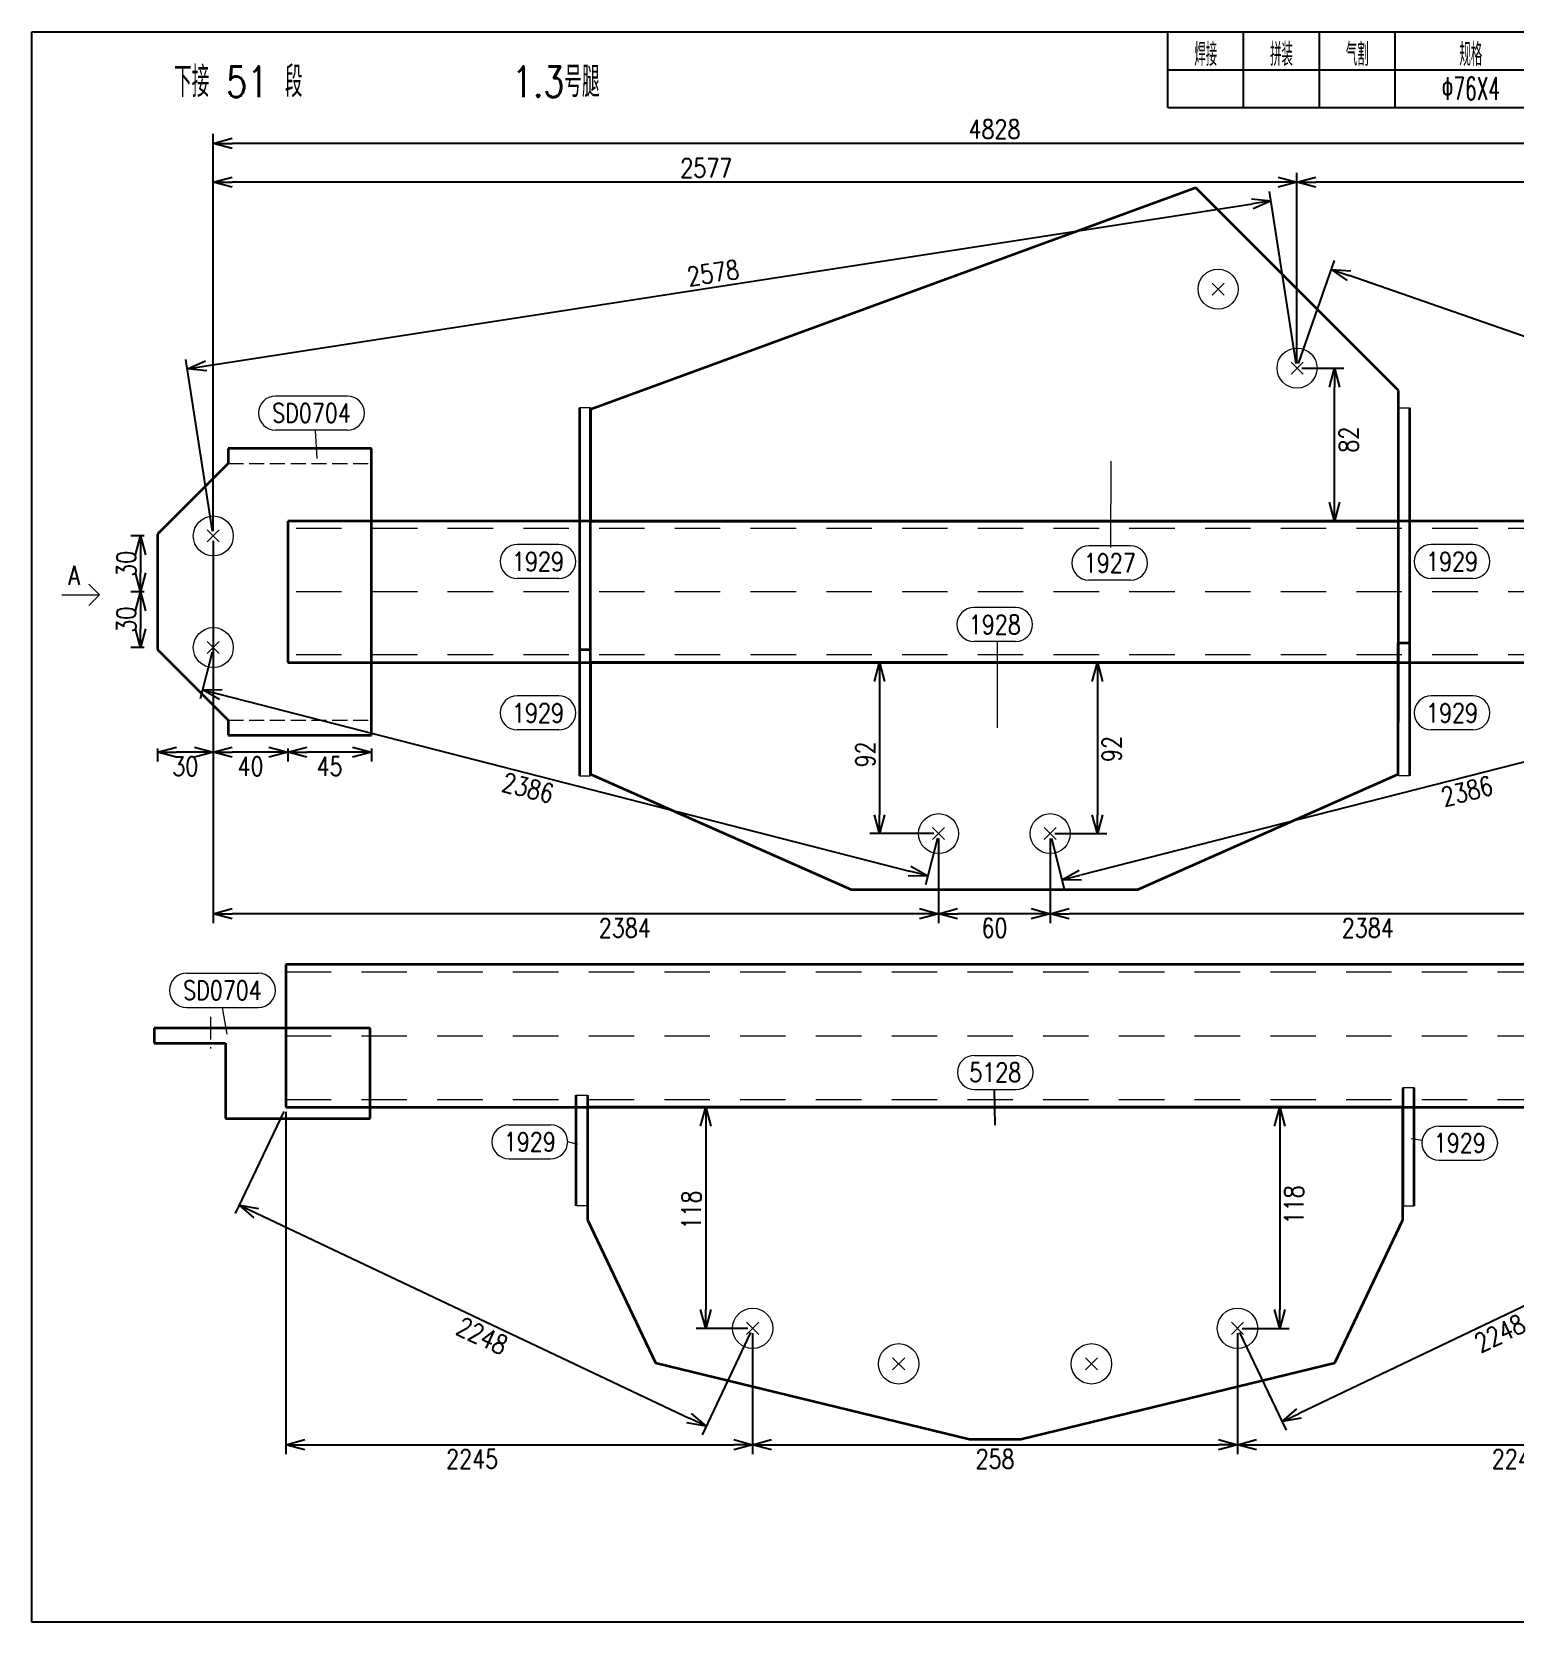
# Model space of a CAD drawing. Extents: x 154981 to 165753, y -86801 to -82885.
# Drawn here: x 159877.1 to 160073, y -84356.7 to -84146.7 of the extents above; entities that cross this region are included whole.
import ezdxf
from ezdxf.enums import TextEntityAlignment as Align

# ---------------------------------------------------------------- set-up
doc = ezdxf.new("R2010")
doc.units = 0
doc.header["$MEASUREMENT"] = 0
for name, pattern in [('一点画线', [5.2, 3, -1, 0.2, -1]), ('虚线', [2.75, 2, -0.75]), ('长虚线', [10, 6, -4])]:
    doc.linetypes.add(name, pattern=pattern)
doc.layers.get('0').update_dxf_attribs({"linetype": 'CONTINUOUS', "lineweight": 25})
doc.layers.get('Defpoints').update_dxf_attribs({"linetype": 'CONTINUOUS'})
doc.layers.add('4', color=7, linetype='CONTINUOUS', lineweight=25)
doc.layers.add('5', color=7, linetype='CONTINUOUS', lineweight=25)
doc.styles.add('DimFont', font='simplex.shx', dxfattribs={"width": 0.8, "bigfont": 'gbhzfs.shx'})
doc.styles.get("Standard").update_dxf_attribs({"font": 'simplex.shx', "width": 0.7, "height": 3, "bigfont": 'gbhzfs.shx'})
doc.dimstyles.new('DHDxfDimStyleOpen30', dxfattribs={"dimtxt": 2.5, "dimasz": 2.5, "dimexe": 1.25, "dimexo": 0.625, "dimtad": 2, "dimtxsty": 'DimFont', "dimblk": 'OPEN30', "dimblk1": 'OPEN30', "dimblk2": 'OPEN30', "dimcen": 2.5, "dimadec": 0, "dimazin": 0, "dimtfac": 1, "dimtmove": 0, "dimatfit": 3, "dimfxl": 0, "dimarcsym": 0})

# ---------------------------------------------------------------- blocks, each defined once
blk = doc.blocks.new('_OPEN30')
at = {"color": 0, "linetype": 'ByBlock', "lineweight": -2}
for p, q in [((-1, 0.268), (0, 0)), ((0, 0), (-1, -0.268)), ((0, 0), (-1, 0))]:
    blk.add_line(p, q, dxfattribs=at)
blk = doc.blocks.new('*D915')
at = {"layer": '5', "color": 3, "linetype": 'Continuous', "lineweight": -2}
for p, q in [((159910.91, -84241.28), (159910.91, -84243.03)), ((159921.96, -84241.28), (159921.96, -84243.03)), ((159919.46, -84241.78), (159913.41, -84241.78))]:
    blk.add_line(p, q, dxfattribs=at)
at = {"layer": 'Defpoints', "color": 0, "linetype": 'Continuous'}
for p in [(159910.91, -84240.65), (159921.96, -84240.65), (159910.91, -84241.78)]:
    blk.add_point(p, dxfattribs=at)
at = {"layer": '5', "color": 3, "linetype": 'Continuous', "lineweight": -2, "xscale": 2.5, "yscale": 2.5, "zscale": 2.5, "rotation": 180}
blk.add_blockref('_OPEN30', (159910.91, -84241.78), dxfattribs=at)
at = {"layer": '5', "color": 3, "linetype": 'Continuous', "lineweight": -2, "xscale": 2.5, "yscale": 2.5, "zscale": 2.5}
blk.add_blockref('_OPEN30', (159921.96, -84241.78), dxfattribs=at)
at = {"layer": '5', "color": 6, "linetype": 'Continuous', "lineweight": 18, "insert": (159916.43, -84243.65), "char_height": 2.5, "attachment_point": 5, "line_spacing_factor": 0.6, "style": 'DimFont'}
blk.add_mtext('45', dxfattribs=at)
blk = doc.blocks.new('*D914')
at = {"layer": '5', "color": 3, "linetype": 'Continuous', "lineweight": -2}
for p, q in [((159901.08, -84241.28), (159901.08, -84243.03)), ((159910.91, -84241.28), (159910.91, -84243.03)), ((159908.41, -84241.78), (159903.58, -84241.78))]:
    blk.add_line(p, q, dxfattribs=at)
at = {"layer": 'Defpoints', "color": 0, "linetype": 'Continuous'}
for p in [(159901.08, -84240.65), (159910.91, -84240.65), (159901.08, -84241.78)]:
    blk.add_point(p, dxfattribs=at)
at = {"layer": '5', "color": 3, "linetype": 'Continuous', "lineweight": -2, "xscale": 2.5, "yscale": 2.5, "zscale": 2.5, "rotation": 180}
blk.add_blockref('_OPEN30', (159901.08, -84241.78), dxfattribs=at)
at = {"layer": '5', "color": 3, "linetype": 'Continuous', "lineweight": -2, "xscale": 2.5, "yscale": 2.5, "zscale": 2.5}
blk.add_blockref('_OPEN30', (159910.91, -84241.78), dxfattribs=at)
at = {"layer": '5', "color": 6, "linetype": 'Continuous', "lineweight": 18, "insert": (159905.99, -84243.65), "char_height": 2.5, "attachment_point": 5, "line_spacing_factor": 0.6, "style": 'DimFont'}
blk.add_mtext('40', dxfattribs=at)
blk = doc.blocks.new('*D913')
at = {"layer": '5', "color": 3, "linetype": 'Continuous', "lineweight": -2}
for p, q in [((159893.71, -84241.28), (159893.71, -84243.03)), ((159901.08, -84241.28), (159901.08, -84243.03)), ((159898.58, -84241.78), (159896.21, -84241.78))]:
    blk.add_line(p, q, dxfattribs=at)
at = {"layer": 'Defpoints', "color": 0, "linetype": 'Continuous'}
for p in [(159893.71, -84240.65), (159901.08, -84240.65), (159893.71, -84241.78)]:
    blk.add_point(p, dxfattribs=at)
at = {"layer": '5', "color": 3, "linetype": 'Continuous', "lineweight": -2, "xscale": 2.5, "yscale": 2.5, "zscale": 2.5, "rotation": 180}
blk.add_blockref('_OPEN30', (159893.71, -84241.78), dxfattribs=at)
at = {"layer": '5', "color": 3, "linetype": 'Continuous', "lineweight": -2, "xscale": 2.5, "yscale": 2.5, "zscale": 2.5}
blk.add_blockref('_OPEN30', (159901.08, -84241.78), dxfattribs=at)
at = {"layer": '5', "color": 6, "linetype": 'Continuous', "lineweight": 18, "insert": (159897.39, -84243.65), "char_height": 2.5, "attachment_point": 5, "line_spacing_factor": 0.6, "style": 'DimFont'}
blk.add_mtext('30', dxfattribs=at)
blk = doc.blocks.new('*D912')
at = {"layer": '5', "color": 3, "linetype": 'Continuous', "lineweight": -2}
for p, q in [((159891.96, -84213.24), (159890.21, -84213.24)), ((159891.46, -84215.74), (159891.46, -84218.11)), ((159891.96, -84220.61), (159890.21, -84220.61))]:
    blk.add_line(p, q, dxfattribs=at)
at = {"layer": 'Defpoints', "color": 0, "linetype": 'Continuous'}
for p in [(159892.58, -84213.24), (159891.46, -84220.61), (159892.58, -84220.61)]:
    blk.add_point(p, dxfattribs=at)
at = {"layer": '5', "color": 3, "linetype": 'Continuous', "lineweight": -2, "xscale": 2.5, "yscale": 2.5, "zscale": 2.5}
for p, rotation in [((159891.46, -84213.24), 90), ((159891.46, -84220.61), 270)]:
    blk.add_blockref('_OPEN30', p, dxfattribs=dict(at, rotation=rotation))
at = {"layer": '5', "color": 6, "linetype": 'Continuous', "lineweight": 18, "insert": (159889.58, -84216.92), "char_height": 2.5, "attachment_point": 5, "rotation": 90, "line_spacing_factor": 0.6, "style": 'DimFont'}
blk.add_mtext('30', dxfattribs=at)
blk = doc.blocks.new('*D911')
at = {"layer": '5', "color": 3, "linetype": 'Continuous', "lineweight": -2}
for p, q in [((159891.96, -84220.61), (159890.21, -84220.61)), ((159891.46, -84223.11), (159891.46, -84225.48)), ((159891.96, -84227.98), (159890.21, -84227.98))]:
    blk.add_line(p, q, dxfattribs=at)
at = {"layer": 'Defpoints', "color": 0, "linetype": 'Continuous'}
for p in [(159892.58, -84220.61), (159891.46, -84227.98), (159892.58, -84227.98)]:
    blk.add_point(p, dxfattribs=at)
at = {"layer": '5', "color": 3, "linetype": 'Continuous', "lineweight": -2, "xscale": 2.5, "yscale": 2.5, "zscale": 2.5}
for p, rotation in [((159891.46, -84220.61), 90), ((159891.46, -84227.98), 270)]:
    blk.add_blockref('_OPEN30', p, dxfattribs=dict(at, rotation=rotation))
at = {"layer": '5', "color": 6, "linetype": 'Continuous', "lineweight": 18, "insert": (159889.58, -84224.29), "char_height": 2.5, "attachment_point": 5, "rotation": 90, "line_spacing_factor": 0.6, "style": 'DimFont'}
blk.add_mtext('30', dxfattribs=at)
blk = doc.blocks.new('板孔21.5')
at = {"layer": '5', "color": 7, "linetype": 'Continuous', "lineweight": 13}
for p, q in [((-0.3, -0.3), (0.3, 0.3)), ((0.3, -0.3), (-0.3, 0.3))]:
    blk.add_line(p, q, dxfattribs=at)
blk.add_circle((0, 0), 1, dxfattribs=at)
blk = doc.blocks.new('*D910')
at = {"layer": '5', "color": 3, "linetype": 'Continuous', "lineweight": -2}
for p, q in [((160108, -84228.58), (160109.71, -84235.29)), ((160106.98, -84234.7), (160015.56, -84258.03)), ((160011.73, -84253.15), (160013.44, -84259.86))]:
    blk.add_line(p, q, dxfattribs=at)
at = {"layer": 'Defpoints', "color": 0, "linetype": 'Continuous'}
for p in [(160107.85, -84227.98), (160011.58, -84252.54), (160013.13, -84258.64)]:
    blk.add_point(p, dxfattribs=at)
at = {"layer": '5', "color": 3, "linetype": 'Continuous', "lineweight": -2, "xscale": 2.5, "yscale": 2.5, "zscale": 2.5}
for p, rotation in [((160109.41, -84234.08), 14.31308638865607), ((160013.13, -84258.64), 194.3130863886561)]:
    blk.add_blockref('_OPEN30', p, dxfattribs=dict(at, rotation=rotation))
at = {"layer": '5', "color": 6, "linetype": 'Continuous', "lineweight": 18, "insert": (160066.6, -84246.94), "char_height": 2.5, "attachment_point": 5, "rotation": 14.3131, "line_spacing_factor": 0.6, "style": 'DimFont'}
blk.add_mtext('2386', dxfattribs=at)
blk = doc.blocks.new('*D909')
at = {"layer": '5', "color": 3, "linetype": 'Continuous', "lineweight": -2}
for p, q in [((159900.92, -84228.58), (159899.34, -84234.76)), ((159902.07, -84234.17), (159992.98, -84257.49)), ((159996.68, -84253.15), (159995.1, -84259.32))]:
    blk.add_line(p, q, dxfattribs=at)
at = {"layer": 'Defpoints', "color": 0, "linetype": 'Continuous'}
for p in [(159901.08, -84227.98), (159996.83, -84252.54), (159995.41, -84258.11)]:
    blk.add_point(p, dxfattribs=at)
at = {"layer": '5', "color": 3, "linetype": 'Continuous', "lineweight": -2, "xscale": 2.5, "yscale": 2.5, "zscale": 2.5}
for p, rotation in [((159899.65, -84233.55), 165.6130660308091), ((159995.41, -84258.11), 345.6130660308091)]:
    blk.add_blockref('_OPEN30', p, dxfattribs=dict(at, rotation=rotation))
at = {"layer": '5', "color": 6, "linetype": 'Continuous', "lineweight": 18, "insert": (159942.63, -84246.51), "char_height": 2.5, "attachment_point": 5, "rotation": 345.6131, "line_spacing_factor": 0.6, "style": 'DimFont'}
blk.add_mtext('2386', dxfattribs=at)
blk = doc.blocks.new('*D908')
at = {"layer": '5', "color": 3, "linetype": 'Continuous', "lineweight": -2}
for p, q in [((160044.37, -84190.48), (160049.11, -84176.85)), ((160110.02, -84199.38), (160051.06, -84178.86)), ((160108.05, -84212.65), (160112.8, -84199.02))]:
    blk.add_line(p, q, dxfattribs=at)
at = {"layer": 'Defpoints', "color": 0, "linetype": 'Continuous'}
for p in [(160048.7, -84178.04), (160044.16, -84191.07), (160107.85, -84213.24)]:
    blk.add_point(p, dxfattribs=at)
at = {"layer": '5', "color": 3, "linetype": 'Continuous', "lineweight": -2, "xscale": 2.5, "yscale": 2.5, "zscale": 2.5}
for p, rotation in [((160048.7, -84178.04), 160.8109523190487), ((160112.38, -84200.2), 340.8109523190487)]:
    blk.add_blockref('_OPEN30', p, dxfattribs=dict(at, rotation=rotation))
at = {"layer": '5', "color": 6, "linetype": 'Continuous', "lineweight": 18, "insert": (160077.95, -84186.23), "char_height": 2.5, "attachment_point": 5, "rotation": 340.811, "line_spacing_factor": 0.6, "style": 'DimFont'}
blk.add_mtext('2253', dxfattribs=at)
blk = doc.blocks.new('*D907')
at = {"layer": '5', "color": 3, "linetype": 'Continuous', "lineweight": -2}
for p, q in [((160044.07, -84190.45), (160040.55, -84167.76)), ((159900.13, -84190.78), (160038.27, -84169.38)), ((159900.98, -84212.62), (159897.47, -84189.93))]:
    blk.add_line(p, q, dxfattribs=at)
at = {"layer": 'Defpoints', "color": 0, "linetype": 'Continuous'}
for p in [(160040.74, -84169), (160044.16, -84191.07), (159901.08, -84213.24)]:
    blk.add_point(p, dxfattribs=at)
at = {"layer": '5', "color": 3, "linetype": 'Continuous', "lineweight": -2, "xscale": 2.5, "yscale": 2.5, "zscale": 2.5}
for p, rotation in [((160040.74, -84169), 8.804993617291565), ((159897.66, -84191.16), 188.8049936172916)]:
    blk.add_blockref('_OPEN30', p, dxfattribs=dict(at, rotation=rotation))
at = {"layer": '5', "color": 6, "linetype": 'Continuous', "lineweight": 18, "insert": (159967.06, -84178.51), "char_height": 2.5, "attachment_point": 5, "rotation": 8.805, "line_spacing_factor": 0.6, "style": 'DimFont'}
blk.add_mtext('2578', dxfattribs=at)
blk = doc.blocks.new('*D906')
at = {"layer": '5', "color": 3, "linetype": 'Continuous', "lineweight": -2}
for p, q in [((160012.2, -84229.94), (160019.05, -84229.94)), ((160017.8, -84232.44), (160017.8, -84250.04)), ((160012.2, -84252.54), (160019.05, -84252.54))]:
    blk.add_line(p, q, dxfattribs=at)
at = {"layer": 'Defpoints', "color": 0, "linetype": 'Continuous'}
for p in [(160011.58, -84229.94), (160011.58, -84252.54), (160017.8, -84252.54)]:
    blk.add_point(p, dxfattribs=at)
at = {"layer": '5', "color": 3, "linetype": 'Continuous', "lineweight": -2, "xscale": 2.5, "yscale": 2.5, "zscale": 2.5}
for p, rotation in [((160017.8, -84229.94), 90), ((160017.8, -84252.54), 270)]:
    blk.add_blockref('_OPEN30', p, dxfattribs=dict(at, rotation=rotation))
at = {"layer": '5', "color": 6, "linetype": 'Continuous', "lineweight": 18, "insert": (160019.68, -84241.37), "char_height": 2.5, "attachment_point": 5, "rotation": 90, "line_spacing_factor": 0.6, "style": 'DimFont'}
blk.add_mtext('92', dxfattribs=at)
blk = doc.blocks.new('*D905')
at = {"layer": '5', "color": 3, "linetype": 'Continuous', "lineweight": -2}
for p, q in [((159996.21, -84229.94), (159987.78, -84229.94)), ((159989.03, -84232.44), (159989.03, -84250.04)), ((159996.21, -84252.54), (159987.78, -84252.54))]:
    blk.add_line(p, q, dxfattribs=at)
at = {"layer": 'Defpoints', "color": 0, "linetype": 'Continuous'}
for p in [(159996.83, -84229.94), (159989.03, -84252.54), (159996.83, -84252.54)]:
    blk.add_point(p, dxfattribs=at)
at = {"layer": '5', "color": 3, "linetype": 'Continuous', "lineweight": -2, "xscale": 2.5, "yscale": 2.5, "zscale": 2.5}
for p, rotation in [((159989.03, -84229.94), 90), ((159989.03, -84252.54), 270)]:
    blk.add_blockref('_OPEN30', p, dxfattribs=dict(at, rotation=rotation))
at = {"layer": '5', "color": 6, "linetype": 'Continuous', "lineweight": 18, "insert": (159987.16, -84242.08), "char_height": 2.5, "attachment_point": 5, "rotation": 90, "line_spacing_factor": 0.6, "style": 'DimFont'}
blk.add_mtext('92', dxfattribs=at)
blk = doc.blocks.new('*D904')
at = {"layer": '5', "color": 3, "linetype": 'Continuous', "lineweight": -2}
for p, q in [((160044.79, -84191.07), (160050.36, -84191.07)), ((160049.11, -84208.77), (160049.11, -84193.57)), ((160044.79, -84211.27), (160050.36, -84211.27))]:
    blk.add_line(p, q, dxfattribs=at)
at = {"layer": 'Defpoints', "color": 0, "linetype": 'Continuous'}
for p in [(160044.16, -84191.07), (160049.11, -84191.07), (160044.16, -84211.27)]:
    blk.add_point(p, dxfattribs=at)
at = {"layer": '5', "color": 3, "linetype": 'Continuous', "lineweight": -2, "xscale": 2.5, "yscale": 2.5, "zscale": 2.5}
for p, rotation in [((160049.11, -84191.07), 90), ((160049.11, -84211.27), 270)]:
    blk.add_blockref('_OPEN30', p, dxfattribs=dict(at, rotation=rotation))
at = {"layer": '5', "color": 6, "linetype": 'Continuous', "lineweight": 18, "insert": (160050.99, -84200.52), "char_height": 2.5, "attachment_point": 5, "rotation": 90, "line_spacing_factor": 0.6, "style": 'DimFont'}
blk.add_mtext('82', dxfattribs=at)
blk = doc.blocks.new('*D903')
at = {"layer": '5', "color": 3, "linetype": 'Continuous', "lineweight": -2}
for p, q in [((159901.08, -84212.61), (159901.08, -84160.15)), ((160105.35, -84161.4), (159903.58, -84161.4)), ((160107.85, -84212.61), (160107.85, -84160.15))]:
    blk.add_line(p, q, dxfattribs=at)
at = {"layer": 'Defpoints', "color": 0, "linetype": 'Continuous'}
for p in [(159901.08, -84161.4), (159901.08, -84213.24), (160107.85, -84213.24)]:
    blk.add_point(p, dxfattribs=at)
at = {"layer": '5', "color": 3, "linetype": 'Continuous', "lineweight": -2, "xscale": 2.5, "yscale": 2.5, "zscale": 2.5, "rotation": 180}
blk.add_blockref('_OPEN30', (159901.08, -84161.4), dxfattribs=at)
at = {"layer": '5', "color": 3, "linetype": 'Continuous', "lineweight": -2, "xscale": 2.5, "yscale": 2.5, "zscale": 2.5}
blk.add_blockref('_OPEN30', (160107.85, -84161.4), dxfattribs=at)
at = {"layer": '5', "color": 6, "linetype": 'Continuous', "lineweight": 18, "insert": (160004.22, -84159.52), "char_height": 2.5, "attachment_point": 5, "line_spacing_factor": 0.6, "style": 'DimFont'}
blk.add_mtext('4828', dxfattribs=at)
blk = doc.blocks.new('*D902')
at = {"layer": '5', "color": 3, "linetype": 'Continuous', "lineweight": -2}
for p, q in [((160107.85, -84213.86), (160107.85, -84264.37)), ((160011.58, -84253.17), (160011.58, -84264.37)), ((160105.35, -84263.12), (160014.08, -84263.12))]:
    blk.add_line(p, q, dxfattribs=at)
at = {"layer": 'Defpoints', "color": 0, "linetype": 'Continuous'}
for p in [(160107.85, -84213.24), (160011.58, -84252.54), (160011.58, -84263.12)]:
    blk.add_point(p, dxfattribs=at)
at = {"layer": '5', "color": 3, "linetype": 'Continuous', "lineweight": -2, "xscale": 2.5, "yscale": 2.5, "zscale": 2.5, "rotation": 180}
blk.add_blockref('_OPEN30', (160011.58, -84263.12), dxfattribs=at)
at = {"layer": '5', "color": 3, "linetype": 'Continuous', "lineweight": -2, "xscale": 2.5, "yscale": 2.5, "zscale": 2.5}
blk.add_blockref('_OPEN30', (160107.85, -84263.12), dxfattribs=at)
at = {"layer": '5', "color": 6, "linetype": 'Continuous', "lineweight": 18, "insert": (160053.5, -84264.99), "char_height": 2.5, "attachment_point": 5, "line_spacing_factor": 0.6, "style": 'DimFont'}
blk.add_mtext('2384', dxfattribs=at)
blk = doc.blocks.new('*D901')
at = {"layer": '5', "color": 3, "linetype": 'Continuous', "lineweight": -2}
for p, q in [((159996.83, -84253.17), (159996.83, -84264.37)), ((160011.58, -84253.17), (160011.58, -84264.37)), ((160009.08, -84263.12), (159999.33, -84263.12))]:
    blk.add_line(p, q, dxfattribs=at)
at = {"layer": 'Defpoints', "color": 0, "linetype": 'Continuous'}
for p in [(159996.83, -84252.54), (160011.58, -84252.54), (159996.83, -84263.12)]:
    blk.add_point(p, dxfattribs=at)
at = {"layer": '5', "color": 3, "linetype": 'Continuous', "lineweight": -2, "xscale": 2.5, "yscale": 2.5, "zscale": 2.5, "rotation": 180}
blk.add_blockref('_OPEN30', (159996.83, -84263.12), dxfattribs=at)
at = {"layer": '5', "color": 3, "linetype": 'Continuous', "lineweight": -2, "xscale": 2.5, "yscale": 2.5, "zscale": 2.5}
blk.add_blockref('_OPEN30', (160011.58, -84263.12), dxfattribs=at)
at = {"layer": '5', "color": 6, "linetype": 'Continuous', "lineweight": 18, "insert": (160004.21, -84264.99), "char_height": 2.5, "attachment_point": 5, "line_spacing_factor": 0.6, "style": 'DimFont'}
blk.add_mtext('60', dxfattribs=at)
blk = doc.blocks.new('*D900')
at = {"layer": '5', "color": 3, "linetype": 'Continuous', "lineweight": -2}
for p, q in [((159901.08, -84213.86), (159901.08, -84264.37)), ((159996.83, -84253.17), (159996.83, -84264.37)), ((159994.33, -84263.12), (159903.58, -84263.12))]:
    blk.add_line(p, q, dxfattribs=at)
at = {"layer": 'Defpoints', "color": 0, "linetype": 'Continuous'}
for p in [(159901.08, -84213.24), (159996.83, -84252.54), (159901.08, -84263.12)]:
    blk.add_point(p, dxfattribs=at)
at = {"layer": '5', "color": 3, "linetype": 'Continuous', "lineweight": -2, "xscale": 2.5, "yscale": 2.5, "zscale": 2.5, "rotation": 180}
blk.add_blockref('_OPEN30', (159901.08, -84263.12), dxfattribs=at)
at = {"layer": '5', "color": 3, "linetype": 'Continuous', "lineweight": -2, "xscale": 2.5, "yscale": 2.5, "zscale": 2.5}
blk.add_blockref('_OPEN30', (159996.83, -84263.12), dxfattribs=at)
at = {"layer": '5', "color": 6, "linetype": 'Continuous', "lineweight": 18, "insert": (159955.41, -84264.99), "char_height": 2.5, "attachment_point": 5, "line_spacing_factor": 0.6, "style": 'DimFont'}
blk.add_mtext('2384', dxfattribs=at)
blk = doc.blocks.new('*D899')
at = {"layer": '5', "color": 3, "linetype": 'Continuous', "lineweight": -2}
for p, q in [((160044.16, -84190.45), (160044.16, -84165.27)), ((160107.85, -84212.61), (160107.85, -84165.27)), ((160105.35, -84166.52), (160046.66, -84166.52))]:
    blk.add_line(p, q, dxfattribs=at)
at = {"layer": 'Defpoints', "color": 0, "linetype": 'Continuous'}
for p in [(160044.16, -84166.52), (160044.16, -84191.07), (160107.85, -84213.24)]:
    blk.add_point(p, dxfattribs=at)
at = {"layer": '5', "color": 3, "linetype": 'Continuous', "lineweight": -2, "xscale": 2.5, "yscale": 2.5, "zscale": 2.5, "rotation": 180}
blk.add_blockref('_OPEN30', (160044.16, -84166.52), dxfattribs=at)
at = {"layer": '5', "color": 3, "linetype": 'Continuous', "lineweight": -2, "xscale": 2.5, "yscale": 2.5, "zscale": 2.5}
blk.add_blockref('_OPEN30', (160107.85, -84166.52), dxfattribs=at)
at = {"layer": '5', "color": 6, "linetype": 'Continuous', "lineweight": 18, "insert": (160082.21, -84164.65), "char_height": 2.5, "attachment_point": 5, "line_spacing_factor": 0.6, "style": 'DimFont'}
blk.add_mtext('2251', dxfattribs=at)
blk = doc.blocks.new('*D898')
at = {"layer": '5', "color": 3, "linetype": 'Continuous', "lineweight": -2}
for p, q in [((159901.08, -84212.61), (159901.08, -84165.27)), ((160044.16, -84190.45), (160044.16, -84165.27)), ((160041.66, -84166.52), (159903.58, -84166.52))]:
    blk.add_line(p, q, dxfattribs=at)
at = {"layer": 'Defpoints', "color": 0, "linetype": 'Continuous'}
for p in [(159901.08, -84166.52), (160044.16, -84191.07), (159901.08, -84213.24)]:
    blk.add_point(p, dxfattribs=at)
at = {"layer": '5', "color": 3, "linetype": 'Continuous', "lineweight": -2, "xscale": 2.5, "yscale": 2.5, "zscale": 2.5, "rotation": 180}
blk.add_blockref('_OPEN30', (159901.08, -84166.52), dxfattribs=at)
at = {"layer": '5', "color": 3, "linetype": 'Continuous', "lineweight": -2, "xscale": 2.5, "yscale": 2.5, "zscale": 2.5}
blk.add_blockref('_OPEN30', (160044.16, -84166.52), dxfattribs=at)
at = {"layer": '5', "color": 6, "linetype": 'Continuous', "lineweight": 18, "insert": (159966.17, -84164.65), "char_height": 2.5, "attachment_point": 5, "line_spacing_factor": 0.6, "style": 'DimFont'}
blk.add_mtext('2577', dxfattribs=at)
blk = doc.blocks.new('*D897')
at = {"layer": '5', "color": 3, "linetype": 'Continuous', "lineweight": -2}
for p, q in [((159910.38, -84289.23), (159903.98, -84302.72)), ((159906.78, -84302.66), (159963.9, -84329.73)), ((159972.02, -84318.43), (159965.63, -84331.93))]:
    blk.add_line(p, q, dxfattribs=at)
at = {"layer": 'Defpoints', "color": 0, "linetype": 'Continuous'}
for p in [(159910.65, -84288.66), (159972.29, -84317.87), (159966.16, -84330.8)]:
    blk.add_point(p, dxfattribs=at)
at = {"layer": '5', "color": 3, "linetype": 'Continuous', "lineweight": -2, "xscale": 2.5, "yscale": 2.5, "zscale": 2.5}
for p, rotation in [((159904.52, -84301.59), 154.6496421336327), ((159966.16, -84330.8), 334.6496421336327)]:
    blk.add_blockref('_OPEN30', p, dxfattribs=dict(at, rotation=rotation))
at = {"layer": '5', "color": 6, "linetype": 'Continuous', "lineweight": 18, "insert": (159936.58, -84318.86), "char_height": 2.5, "attachment_point": 5, "rotation": 334.6496, "line_spacing_factor": 0.6, "style": 'DimFont'}
blk.add_mtext('2248', dxfattribs=at)
blk = doc.blocks.new('*D896')
at = {"layer": '5', "color": 3, "linetype": 'Continuous', "lineweight": -2}
for p, q in [((160097.7, -84289.23), (160103.85, -84302.1)), ((160101.06, -84302.05), (160044.44, -84329.1)), ((160036.57, -84318.43), (160042.72, -84331.31))]:
    blk.add_line(p, q, dxfattribs=at)
at = {"layer": 'Defpoints', "color": 0, "linetype": 'Continuous'}
for p in [(160097.43, -84288.66), (160036.3, -84317.87), (160042.18, -84330.18)]:
    blk.add_point(p, dxfattribs=at)
at = {"layer": '5', "color": 3, "linetype": 'Continuous', "lineweight": -2, "xscale": 2.5, "yscale": 2.5, "zscale": 2.5}
for p, rotation in [((160103.31, -84300.97), 25.53706386824413), ((160042.18, -84330.18), 205.5370638682442)]:
    blk.add_blockref('_OPEN30', p, dxfattribs=dict(at, rotation=rotation))
at = {"layer": '5', "color": 6, "linetype": 'Continuous', "lineweight": 18, "insert": (160070.94, -84318.52), "char_height": 2.5, "attachment_point": 5, "rotation": 25.5371, "line_spacing_factor": 0.6, "style": 'DimFont'}
blk.add_mtext('2248', dxfattribs=at)
blk = doc.blocks.new('*D895')
at = {"layer": '5', "color": 3, "linetype": 'Continuous', "lineweight": -2}
for p, q in [((159971.66, -84288.66), (159964.84, -84288.66)), ((159966.09, -84291.16), (159966.09, -84315.37)), ((159971.66, -84317.87), (159964.84, -84317.87))]:
    blk.add_line(p, q, dxfattribs=at)
at = {"layer": 'Defpoints', "color": 0, "linetype": 'Continuous'}
for p in [(159972.29, -84288.66), (159966.09, -84317.87), (159972.29, -84317.87)]:
    blk.add_point(p, dxfattribs=at)
at = {"layer": '5', "color": 3, "linetype": 'Continuous', "lineweight": -2, "xscale": 2.5, "yscale": 2.5, "zscale": 2.5}
for p, rotation in [((159966.09, -84288.66), 90), ((159966.09, -84317.87), 270)]:
    blk.add_blockref('_OPEN30', p, dxfattribs=dict(at, rotation=rotation))
at = {"layer": '5', "color": 6, "linetype": 'Continuous', "lineweight": 18, "insert": (159964.21, -84302.25), "char_height": 2.5, "attachment_point": 5, "rotation": 90, "line_spacing_factor": 0.6, "style": 'DimFont'}
blk.add_mtext('118', dxfattribs=at)
blk = doc.blocks.new('*D894')
at = {"layer": '5', "color": 3, "linetype": 'Continuous', "lineweight": -2}
for p, q in [((160036.93, -84288.66), (160043.13, -84288.66)), ((160041.88, -84291.16), (160041.88, -84315.37)), ((160036.93, -84317.87), (160043.13, -84317.87))]:
    blk.add_line(p, q, dxfattribs=at)
at = {"layer": 'Defpoints', "color": 0, "linetype": 'Continuous'}
for p in [(160036.3, -84288.66), (160036.3, -84317.87), (160041.88, -84317.87)]:
    blk.add_point(p, dxfattribs=at)
at = {"layer": '5', "color": 3, "linetype": 'Continuous', "lineweight": -2, "xscale": 2.5, "yscale": 2.5, "zscale": 2.5}
for p, rotation in [((160041.88, -84288.66), 90), ((160041.88, -84317.87), 270)]:
    blk.add_blockref('_OPEN30', p, dxfattribs=dict(at, rotation=rotation))
at = {"layer": '5', "color": 6, "linetype": 'Continuous', "lineweight": 18, "insert": (160043.76, -84301.55), "char_height": 2.5, "attachment_point": 5, "rotation": 90, "line_spacing_factor": 0.6, "style": 'DimFont'}
blk.add_mtext('118', dxfattribs=at)
blk = doc.blocks.new('*D893')
at = {"layer": '5', "color": 3, "linetype": 'Continuous', "lineweight": -2}
for p, q in [((159910.65, -84289.29), (159910.65, -84334.48)), ((159972.29, -84318.49), (159972.29, -84334.48)), ((159913.15, -84333.23), (159969.79, -84333.23))]:
    blk.add_line(p, q, dxfattribs=at)
at = {"layer": 'Defpoints', "color": 0, "linetype": 'Continuous'}
for p in [(159910.65, -84288.66), (159972.29, -84317.87), (159972.29, -84333.23)]:
    blk.add_point(p, dxfattribs=at)
at = {"layer": '5', "color": 3, "linetype": 'Continuous', "lineweight": -2, "xscale": 2.5, "yscale": 2.5, "zscale": 2.5, "rotation": 180}
blk.add_blockref('_OPEN30', (159910.65, -84333.23), dxfattribs=at)
at = {"layer": '5', "color": 3, "linetype": 'Continuous', "lineweight": -2, "xscale": 2.5, "yscale": 2.5, "zscale": 2.5}
blk.add_blockref('_OPEN30', (159972.29, -84333.23), dxfattribs=at)
at = {"layer": '5', "color": 6, "linetype": 'Continuous', "lineweight": 18, "insert": (159935.26, -84335.11), "char_height": 2.5, "attachment_point": 5, "line_spacing_factor": 0.6, "style": 'DimFont'}
blk.add_mtext('2245', dxfattribs=at)
blk = doc.blocks.new('*D892')
at = {"layer": '5', "color": 3, "linetype": 'Continuous', "lineweight": -2}
for p, q in [((159972.29, -84318.49), (159972.29, -84334.48)), ((160036.3, -84318.49), (160036.3, -84334.48)), ((159974.79, -84333.23), (160033.8, -84333.23))]:
    blk.add_line(p, q, dxfattribs=at)
at = {"layer": 'Defpoints', "color": 0, "linetype": 'Continuous'}
for p in [(159972.29, -84317.87), (160036.3, -84317.87), (160036.3, -84333.23)]:
    blk.add_point(p, dxfattribs=at)
at = {"layer": '5', "color": 3, "linetype": 'Continuous', "lineweight": -2, "xscale": 2.5, "yscale": 2.5, "zscale": 2.5, "rotation": 180}
blk.add_blockref('_OPEN30', (159972.29, -84333.23), dxfattribs=at)
at = {"layer": '5', "color": 3, "linetype": 'Continuous', "lineweight": -2, "xscale": 2.5, "yscale": 2.5, "zscale": 2.5}
blk.add_blockref('_OPEN30', (160036.3, -84333.23), dxfattribs=at)
at = {"layer": '5', "color": 6, "linetype": 'Continuous', "lineweight": 18, "insert": (160004.3, -84335.11), "char_height": 2.5, "attachment_point": 5, "line_spacing_factor": 0.6, "style": 'DimFont'}
blk.add_mtext('258', dxfattribs=at)
blk = doc.blocks.new('*D891')
at = {"layer": '5', "color": 3, "linetype": 'Continuous', "lineweight": -2}
for p, q in [((160097.43, -84289.29), (160097.43, -84334.48)), ((160036.3, -84318.49), (160036.3, -84334.48)), ((160038.8, -84333.23), (160094.93, -84333.23))]:
    blk.add_line(p, q, dxfattribs=at)
at = {"layer": 'Defpoints', "color": 0, "linetype": 'Continuous'}
for p in [(160097.43, -84288.66), (160036.3, -84317.87), (160097.43, -84333.23)]:
    blk.add_point(p, dxfattribs=at)
at = {"layer": '5', "color": 3, "linetype": 'Continuous', "lineweight": -2, "xscale": 2.5, "yscale": 2.5, "zscale": 2.5, "rotation": 180}
blk.add_blockref('_OPEN30', (160036.3, -84333.23), dxfattribs=at)
at = {"layer": '5', "color": 3, "linetype": 'Continuous', "lineweight": -2, "xscale": 2.5, "yscale": 2.5, "zscale": 2.5}
blk.add_blockref('_OPEN30', (160097.43, -84333.23), dxfattribs=at)
at = {"layer": '5', "color": 6, "linetype": 'Continuous', "lineweight": 18, "insert": (160073.32, -84335.11), "char_height": 2.5, "attachment_point": 5, "line_spacing_factor": 0.6, "style": 'DimFont'}
blk.add_mtext('2245', dxfattribs=at)
blk = doc.blocks.new('CTDHK')
at = {"color": 0, "linetype": 'Continuous'}
for p, q in [((0, 210), (297, 210)), ((0, 0), (0, 210)), ((297, 0), (0, 0))]:
    blk.add_line(p, q, dxfattribs=at)

msp = doc.modelspace()

# ---------------------------------------------------------------- linework, layer by layer
at = {"color": 3, "linetype": 'Continuous'}
msp.add_line((160004.17428, -84286.3106), (160004.27352, -84291.04017), dxfattribs=at)
at = {"layer": '4', "color": 1, "linetype": 'Continuous', "lineweight": 25}
for p, q in [((160027.11666, -84156.66733), (160027.11666, -84146.66733)), ((160037.11666, -84156.66733), (160037.11666, -84146.66733)), ((160047.11666, -84156.66733), (160047.11666, -84146.66733)), ((160057.11666, -84156.66733), (160057.11666, -84146.66733)), ((160027.11666, -84151.66733), (160174.11666, -84151.66733)), ((160027.11666, -84156.66733), (160174.11666, -84156.66733))]:
    msp.add_line(p, q, dxfattribs=at)
at = {"layer": '4', "color": 1, "linetype": 'Continuous', "lineweight": 18}
msp.add_lwpolyline([(159877.11666, -84146.66733), (159877.11666, -84356.66733), (160174.11666, -84356.66733), (160174.11666, -84146.66733)], close=True, dxfattribs=at)
at = {"layer": '5', "color": 7, "linetype": 'Continuous', "lineweight": 35}
for p, q in [((160030.7865, -84167.27141), (159950.8905, -84196.52888)), ((160057.54102, -84194.02593), (160030.7865, -84167.27141)), ((160057.54102, -84211.27042), (160057.54102, -84194.02593)), ((159949.41635, -84196.3002), (159949.41635, -84237.80606)), ((159950.8905, -84237.80606), (159950.8905, -84196.3002)), ((159950.8905, -84196.52888), (159950.8905, -84211.27042)), ((160057.54102, -84237.80606), (160057.54102, -84196.3002)), ((160059.01518, -84196.3002), (160059.01518, -84237.80606)), ((159903.04466, -84203.65396), (159893.70835, -84212.99026)), ((159903.04466, -84201.68842), (159903.04466, -84203.65396)), ((159921.96296, -84201.68842), (159903.04466, -84201.68842)), ((159921.96296, -84239.52502), (159921.96296, -84201.68842)), ((160098.02001, -84211.27042), (159910.90681, -84211.27042)), ((159910.90681, -84211.27042), (159910.90681, -84229.94303)), ((159950.8905, -84211.27042), (160057.54102, -84211.27042)), ((159893.70835, -84212.99026), (159893.70835, -84228.22318)), ((159950.8905, -84223.41085), (159950.8905, -84222.29538)), ((160057.52093, -84222.29538), (160057.52093, -84223.41085)), ((159893.70835, -84228.22318), (159903.04466, -84237.55949)), ((159949.41635, -84228.27999), (159949.41635, -84244.90696)), ((159950.8905, -84228.27999), (159949.41635, -84228.27999)), ((159950.8905, -84244.90696), (159950.8905, -84228.27999)), ((160057.52093, -84244.90696), (160057.52093, -84227.33894)), ((160057.52093, -84227.33894), (160058.99508, -84227.33894)), ((160058.99508, -84227.33894), (160058.99508, -84244.90696)), ((159910.90681, -84229.94303), (160098.02001, -84229.94303)), ((160057.52093, -84229.94303), (159950.8905, -84229.94303)), ((159950.8905, -84229.94303), (159950.8905, -84244.68407)), ((160057.52093, -84244.68407), (160057.52093, -84229.94303)), ((159903.04466, -84237.55949), (159903.04466, -84239.52502)), ((159903.04466, -84239.52502), (159921.96296, -84239.52502)), ((159950.8905, -84244.68407), (159985.28741, -84259.91075)), ((160023.12402, -84259.91075), (160057.52093, -84244.68407)), ((159985.28741, -84259.91075), (160023.12402, -84259.91075)), ((159910.6461, -84269.80946), (159910.6461, -84288.66132)), ((160097.42909, -84269.80946), (159910.6461, -84269.80946)), ((159893.28254, -84278.24319), (159893.28254, -84280.22759)), ((159921.80839, -84278.24319), (159893.28254, -84278.24319)), ((159921.80839, -84290.14963), (159921.80839, -84278.24319)), ((159893.28254, -84280.22759), (159902.70848, -84280.22759)), ((159902.70848, -84280.22759), (159902.70848, -84290.14963)), ((159948.98006, -84301.68046), (159948.98006, -84287.05548)), ((159950.46837, -84287.05548), (159950.46837, -84301.68046)), ((160058.12244, -84286.11935), (160058.12244, -84301.68046)), ((160059.61074, -84301.68046), (160059.61074, -84286.11935)), ((159910.6461, -84288.66132), (160097.42909, -84288.66132)), ((160058.12244, -84288.66132), (159950.46837, -84288.66132)), ((159950.46837, -84288.66132), (159950.46837, -84303.54437)), ((160058.12244, -84303.54437), (160058.12244, -84288.66132)), ((159902.70848, -84290.14963), (159921.80839, -84290.14963)), ((159950.46837, -84303.54437), (159959.44416, -84322.4016)), ((160049.14665, -84322.4016), (160058.12244, -84303.54437)), ((159959.44416, -84322.4016), (160000.90121, -84332.48094)), ((160007.68959, -84332.48094), (160049.14665, -84322.4016)), ((160000.90121, -84332.48094), (160007.68959, -84332.48094))]:
    msp.add_line(p, q, dxfattribs=at)
at = {"layer": '5', "color": 3, "linetype": 'Continuous', "lineweight": 18}
for p, q in [((159918.78859, -84194.75838), (159909.28859, -84194.75838)), ((159918.78859, -84199.25838), (159909.28859, -84199.25838)), ((159914.54634, -84199.31649), (159914.7584, -84203.00753)), ((160019.5969, -84214.77044), (160019.60372, -84203.35673)), ((159946.70035, -84214.35672), (159941.20035, -84214.35672)), ((160022.18874, -84214.55926), (160016.68874, -84214.55926)), ((160067.38363, -84214.35672), (160061.88363, -84214.35672)), ((159946.70035, -84218.85672), (159941.20035, -84218.85672)), ((160022.18874, -84219.05926), (160016.68874, -84219.05926)), ((160067.38363, -84218.85672), (160061.88363, -84218.85672)), ((160007.00518, -84222.68311), (160001.50518, -84222.68311)), ((160007.00518, -84227.18311), (160001.50518, -84227.18311)), ((160004.55332, -84227.16233), (160004.58202, -84238.57644)), ((159946.70035, -84234.35672), (159941.20035, -84234.35672)), ((160067.38363, -84234.35672), (160061.88363, -84234.35672)), ((159946.70035, -84238.85672), (159941.20035, -84238.85672)), ((160067.38363, -84238.85672), (160061.88363, -84238.85672)), ((159897.53254, -84270.98539), (159907.03254, -84270.98539)), ((159897.53254, -84275.48539), (159907.03254, -84275.48539)), ((159902.90168, -84279.02847), (159902.28254, -84275.48539)), ((160001.57485, -84281.82169), (160007.07485, -84281.82169)), ((160001.57485, -84286.32169), (160007.07485, -84286.32169)), ((159940.11737, -84290.98539), (159945.61737, -84290.98539)), ((160062.90518, -84291.14942), (160068.40518, -84291.14942)), ((159949.22563, -84293.60914), (159947.86737, -84293.23539)), ((160060.72951, -84293.04422), (160059.22887, -84292.82493)), ((159940.11737, -84295.48539), (159945.61737, -84295.48539)), ((160062.90518, -84295.64942), (160068.40518, -84295.64942))]:
    msp.add_line(p, q, dxfattribs=at)
at = {"layer": '5', "color": 7, "linetype": '虚线', "lineweight": 18}
for p, q in [((159950.8905, -84196.3002), (159949.41635, -84196.3002)), ((160057.54102, -84196.3002), (160059.01518, -84196.3002)), ((159903.04466, -84203.65396), (159921.96296, -84203.65396)), ((159903.04466, -84237.55949), (159921.96296, -84237.55949)), ((159949.41635, -84244.90696), (159950.8905, -84244.90696)), ((160058.99508, -84244.90696), (160057.52093, -84244.90696)), ((159948.98006, -84287.05548), (159950.46837, -84287.05548)), ((160059.61074, -84286.11935), (160058.12244, -84286.11935)), ((159950.46837, -84301.68046), (159948.98006, -84301.68046)), ((160058.12244, -84301.68046), (160059.61074, -84301.68046))]:
    msp.add_line(p, q, dxfattribs=at)
at = {"layer": '5', "color": 7, "linetype": '长虚线', "lineweight": 18}
for p, q in [((160098.02001, -84212.27042), (159910.90681, -84212.27042)), ((160098.02001, -84228.94303), (159910.90681, -84228.94303)), ((159910.6461, -84270.80946), (160097.42909, -84270.80946)), ((159910.6461, -84287.66132), (160097.42909, -84287.66132))]:
    msp.add_line(p, q, dxfattribs=at)
at = {"layer": '5', "color": 6, "linetype": 'Continuous', "lineweight": 13}
for p, q in [((159886.06438, -84220.99844), (159884.65016, -84219.58423)), ((159881.06438, -84220.99844), (159886.06438, -84220.99844)), ((159886.06438, -84220.99844), (159884.65016, -84222.41265))]:
    msp.add_line(p, q, dxfattribs=at)
at = {"layer": '5', "color": 56, "linetype": '长虚线', "lineweight": 18}
for p, q in [((160098.02001, -84220.60672), (159910.90681, -84220.60672)), ((159910.6461, -84279.23539), (160097.42909, -84279.23539))]:
    msp.add_line(p, q, dxfattribs=at)
at = {"layer": '5', "color": 7, "linetype": '一点画线', "lineweight": 18}
msp.add_line((159900.72407, -84276.73539), (159900.72407, -84281.73539), dxfattribs=at)
msp.add_line((159900.72407, -84276.73539), (159900.72407, -84281.73539), dxfattribs=at)
at = {"layer": '5', "color": 3, "linetype": 'Continuous', "lineweight": 18}
for centre, start, end in [((159909.28859, -84197.00838), 90, 270), ((159918.78859, -84197.00838), 270, 90), ((159941.20035, -84216.60672), 90, 270), ((159946.70035, -84216.60672), 270, 90), ((160016.68874, -84216.80926), 90, 270), ((160022.18874, -84216.80926), 270, 90), ((160061.88363, -84216.60672), 90, 270), ((160067.38363, -84216.60672), 270, 90), ((160001.50518, -84224.93311), 90, 270), ((160007.00518, -84224.93311), 270, 90), ((159941.20035, -84236.60672), 90, 270), ((159946.70035, -84236.60672), 270, 90), ((160061.88363, -84236.60672), 90, 270), ((160067.38363, -84236.60672), 270, 90), ((159897.53254, -84273.23539), 90, 270), ((159907.03254, -84273.23539), 270, 90), ((160001.57485, -84284.07169), 90, 270), ((160007.07485, -84284.07169), 270, 90), ((159940.11737, -84293.23539), 90, 270), ((159945.61737, -84293.23539), 270, 90), ((160062.90518, -84293.39942), 90, 270), ((160068.40518, -84293.39942), 270, 90)]:
    msp.add_arc(centre, 2.25, start, end, dxfattribs=at)

# ---------------------------------------------------------------- block references
at = {"color": 2, "linetype": 'Continuous'}
msp.add_blockref('CTDHK', (159877.11666, -84356.66733), dxfattribs=at)
at = {"layer": '5', "color": 7, "linetype": 'Continuous', "lineweight": 35, "xscale": 2.64100000000326, "yscale": 2.64100000000326, "zscale": 2.641, "rotation": 180}
for p in [(160033.73992, -84180.64867), (160044.16376, -84191.07251), (159901.07912, -84213.23595), (159901.07912, -84227.97749), (159996.83495, -84252.54013), (160011.57648, -84252.54013)]:
    msp.add_blockref('板孔21.5', p, dxfattribs=at)
at = {"layer": '5', "color": 7, "linetype": 'Continuous', "lineweight": 35, "xscale": 2.666999999986729, "yscale": 2.667000000001281, "zscale": 2.667}
for p in [(159972.28953, -84317.86635), (160036.30127, -84317.86635), (159991.57189, -84322.55442), (160017.01892, -84322.55442)]:
    msp.add_blockref('板孔21.5', p, dxfattribs=at)

# ---------------------------------------------------------------- texts
at = {"layer": '4', "color": 1, "linetype": 'Continuous', "lineweight": 25}
for s, width, p in [('焊接', 0.7, (160032.11666, -84149.66733)), ('拼装', 0.7, (160042.11666, -84149.66733)), ('气割', 0.7, (160052.11666, -84149.66733)), ('规格', 0.7, (160067.11666, -84149.66733)), ('Φ76X4', 0.6, (160067.11666, -84154.16733))]:
    msp.add_text(s, height=3, dxfattribs=dict(at, width=width)).set_placement(p, align=Align.MIDDLE_CENTER)
at = {"layer": '5', "color": 2, "linetype": 'Continuous', "lineweight": 18, "width": 0.8}
for s, p in [('下接 51 段', (159904.38516, -84151.2364)), ('1.3号腿', (159946.29287, -84151.2364))]:
    msp.add_text(s, height=4.041576, dxfattribs=at).set_placement(p, align=Align.TOP_CENTER)
at = {"layer": '5', "color": 6, "linetype": 'Continuous', "lineweight": 18, "width": 0.8}
for s, p in [('SD0704', (159914.03859, -84197.00838)), ('1929', (159943.95035, -84216.60672)), ('1927', (160019.43874, -84216.80926)), ('1929', (160064.63363, -84216.60672)), ('1928', (160004.25518, -84224.93311)), ('1929', (159943.95035, -84236.60672)), ('1929', (160064.63363, -84236.60672)), ('SD0704', (159902.28254, -84273.23539)), ('5128', (160004.32485, -84284.07169)), ('1929', (159942.86737, -84293.23539)), ('1929', (160065.65518, -84293.39942))]:
    msp.add_text(s, height=2.5, dxfattribs=at).set_placement(p, align=Align.MIDDLE_CENTER)
at = {"layer": '5', "color": 6, "linetype": 'Continuous', "lineweight": 13, "width": 0.8}
msp.add_text('A', height=2.5, dxfattribs=at).set_placement((159882.69372, -84218.43147), align=Align.MIDDLE_CENTER)

# ---------------------------------------------------------------- dimensions: what is measured, and where the dimension line sits
at = {"layer": '5', "color": 3, "linetype": 'Continuous', "lineweight": 18}
for base, p1, p2, angle, text, picture, middle, dimtype in [((159901.07912, -84161.39641), (160107.84769, -84213.23595), (159901.07912, -84213.23595), 180, '4828', '*D903', (160004.21512, -84161.39641), 160), ((159901.07912, -84166.52141), (160044.16376, -84191.07251), (159901.07912, -84213.23595), 180, '2577', '*D898', (159966.16557, -84166.52141), 160), ((160044.16376, -84166.52141), (160107.84769, -84213.23595), (160044.16376, -84191.07251), 180, '2251', '*D899', (160082.21332, -84166.52141), 160), ((160040.7444, -84168.9975), (159901.07912, -84213.23595), (160044.16376, -84191.07251), 8.8049936, '2578', '*D907', (159967.35076, -84180.36599), 161), ((160048.70106, -84178.03515), (160107.84769, -84213.23595), (160044.16376, -84191.07251), 160.8109523, '2253', '*D908', (160077.33557, -84188.00061), 161), ((160049.11149, -84191.07251), (160044.16376, -84211.27042), (160044.16376, -84191.07251), 90, '82', '*D904', (160049.11149, -84200.52379), 161), ((159901.07912, -84263.11762), (159996.83495, -84252.54013), (159901.07912, -84213.23595), 180, '2384', '*D900', (159955.41291, -84263.11762), 160), ((160011.57648, -84263.11762), (160107.84769, -84213.23595), (160011.57648, -84252.54013), 180, '2384', '*D902', (160053.5045, -84263.11762), 160), ((159995.40621, -84258.10996), (159901.07912, -84227.97749), (159996.83495, -84252.54013), 345.613066, '2386', '*D909', (159943.10019, -84244.69277), 161), ((160013.13408, -84258.64499), (160107.84769, -84227.97749), (160011.57648, -84252.54013), 194.3130864, '2386', '*D910', (160066.13354, -84245.1227), 161), ((159989.03206, -84252.54013), (159996.83495, -84229.94303), (159996.83495, -84252.54013), 270, '92', '*D905', (159989.03206, -84242.07774), 161), ((160017.80355, -84252.54013), (160011.57648, -84229.94303), (160011.57648, -84252.54013), 270, '92', '*D906', (160017.80355, -84241.36653), 161), ((159996.83495, -84263.11762), (160011.57648, -84252.54013), (159996.83495, -84252.54013), 180, '60', '*D901', (160004.20572, -84263.11762), 160), ((159966.16317, -84330.79735), (159910.6461, -84288.66132), (159972.28953, -84317.86635), 334.6496421, '2248', '*D897', (159937.38187, -84317.16153), 161), ((159966.08885, -84317.86635), (159972.28953, -84288.66132), (159972.28953, -84317.86635), 270, '118', '*D895', (159966.08885, -84302.25366), 161), ((160042.18326, -84330.17769), (160097.42909, -84288.66132), (160036.30127, -84317.86635), 205.5370639, '2248', '*D896', (160070.12981, -84316.82567), 161), ((160041.88136, -84317.86635), (160036.30127, -84288.66132), (160036.30127, -84317.86635), 270, '118', '*D894', (160041.88136, -84301.55329), 161)]:
    dim = msp.add_linear_dim(base=base, p1=p1, p2=p2, angle=angle, text=text, dimstyle='DHDxfDimStyleOpen30', override={"dimtxt": 2.5, "dimclrd": 3, "dimclre": 3, "dimclrt": 6}, dxfattribs=at)
    dim.commit()
    dim.dimension.update_dxf_attribs({"geometry": picture, "text_midpoint": middle, "dimtype": dimtype})
at = {"layer": '5', "color": 6, "linetype": 'Continuous', "lineweight": 18}
for base, p1, p2, angle, text, picture, middle in [((159891.45835, -84220.60672), (159892.58335, -84213.23595), (159892.58335, -84220.60672), 270, '30', '*D912', (159891.45835, -84216.92134)), ((159891.45835, -84227.97749), (159892.58335, -84220.60672), (159892.58335, -84227.97749), 270, '30', '*D911', (159891.45835, -84224.29211)), ((159893.70835, -84241.77502), (159901.07912, -84240.65002), (159893.70835, -84240.65002), 180, '30', '*D913', (159897.39374, -84241.77502)), ((159901.07912, -84241.77502), (159910.90681, -84240.65002), (159901.07912, -84240.65002), 180, '40', '*D914', (159905.99297, -84241.77502)), ((159910.90681, -84241.77502), (159921.96296, -84240.65002), (159910.90681, -84240.65002), 180, '45', '*D915', (159916.43489, -84241.77502))]:
    dim = msp.add_linear_dim(base=base, p1=p1, p2=p2, angle=angle, text=text, dimstyle='DHDxfDimStyleOpen30', override={"dimtxt": 2.5, "dimclrd": 3, "dimclre": 3, "dimclrt": 6}, dxfattribs=at)
    dim.commit()
    dim.dimension.update_dxf_attribs({"geometry": picture, "text_midpoint": middle, "dimtype": 160})
at = {"layer": '5', "color": 3, "linetype": 'Continuous', "lineweight": 18}
for base, p1, p2, text, picture, middle in [((159972.28953, -84333.23094), (159910.6461, -84288.66132), (159972.28953, -84317.86635), '2245', '*D893', (159935.26023, -84333.23094)), ((160097.42909, -84333.23094), (160036.30127, -84317.86635), (160097.42909, -84288.66132), '2245', '*D891', (160073.32105, -84333.23094)), ((160036.30127, -84333.23094), (159972.28953, -84317.86635), (160036.30127, -84317.86635), '258', '*D892', (160004.2954, -84333.23094))]:
    dim = msp.add_linear_dim(base=base, p1=p1, p2=p2, text=text, dimstyle='DHDxfDimStyleOpen30', override={"dimtxt": 2.5, "dimclrd": 3, "dimclre": 3, "dimclrt": 6}, dxfattribs=at)
    dim.commit()
    dim.dimension.update_dxf_attribs({"geometry": picture, "text_midpoint": middle, "dimtype": 160})

doc.saveas('drawing.dxf')
